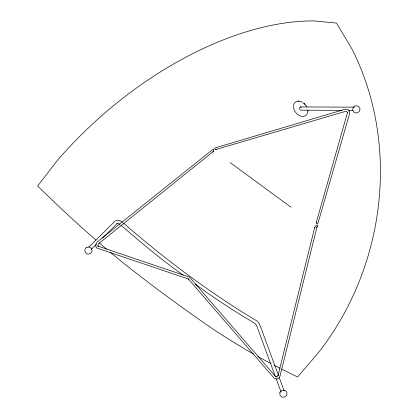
<?xml version="1.0" encoding="UTF-8"?>
<svg xmlns="http://www.w3.org/2000/svg" width="418" height="418" viewBox="0 0 418 418"><rect width="100%" height="100%" fill="white"/><g stroke="black" fill="none" stroke-linecap="round" stroke-linejoin="round"><path stroke-width="0.63" d="M275.76 376.775L189.469 277.118L97.671 246.019L98.204 246.521L97.979 244.891L98.627 243.694L213.457 151.347L213.985 148.975L211.539 150.454L97.19 242.038L95.926 244.378L95.879 246.892L96.898 248.057L188.319 278.958L274.182 378.227C276.335 379.957 279.746 378.52 280.076 375.813L317.481 224.968L315.313 226.133L314.749 227.24L277.96 375.876L278.085 375.458L277.327 376.576L275.937 376.858L276.235 376.994L275.347 376.581M316.269 222.522L347.63 112.045L347.724 112.541L346.815 111.58L345.43 111.387L215.892 149.498L215.26 149.31L214.784 148.014L345.096 109.25C347.426 108.732 350.148 110.65 349.725 113.179L317.837 223.677L317.398 224.017L316.28 223.202L316.269 222.522L316.729 222.157M316.698 227.658L317.215 226.608M88.83 247.132L114.966 221.153C117.38 219.842 120.645 220.432 122.573 222.366M91.218 249.332L96.26 244.321M102.676 237.941L116.888 223.813L117.73 223.499L116.847 223.63L118.947 223.797L120.029 224.341M354.422 107.154L300.349 106.945L299.554 107.619L299.513 108.847L300.234 109.908L301.336 110.185L342.018 110.342M215.892 149.498L216.341 149.153M212.407 152.095L213.457 151.347M348.476 110.368L352.996 110.389M298.332 101.004L301.091 101.48M300.349 106.945L301.456 107.222M280.003 368.227L278.863 367.662A278.55 64.957 39.7 0 1 274.417 365.4M281.711 369.073L297.637 376.973L318.448 352.625A261.088 227.883 -75.6 0 0 351.878 48.843L336.464 23.063L313.824 20.9A260.999 146.833 -41 0 0 57.036 160.852L37.583 186.036L57.491 205.123A278.55 64.957 39.7 0 0 95.936 240.021M187.907 278.696L188.952 279.454M195.196 283.989C214.293 298.374 234.467 311.253 255.017 323.454L256.495 325.382L257.331 327.487L275.519 376.947M230.114 162.529L291.038 207.26M183.256 275.248C161.573 259.745 141.085 242.665 120.99 225.171M123.561 223.212C165.392 259.494 209.857 292.929 257.462 321.285L258.637 322.591L260.372 326.239L278.341 375.092M303.808 103.042L306.07 105.461M279.234 377.527L284.162 390.914M276.193 378.771L281.115 392.162M314.749 227.24L314.958 228.087M307.805 110.133L307.982 111.308M271.031 363.639A278.55 64.957 39.7 0 1 257.807 356.465M253.433 353.994A278.55 64.957 39.7 0 1 215.719 330.92C184.202 309.461 153.495 286.826 123.545 263.241A278.55 64.957 39.7 0 1 110.127 252.138M106.679 249.227A278.55 64.957 39.7 0 1 99.338 242.962M307.752 111.491A8.506 6.108 51 0 1 300.903 116.194A8.506 6.108 51 0 1 293.499 107.332A8.506 6.108 51 0 1 299.183 101.24M301.42 101.887A8.506 6.108 51 0 1 302.533 102.483M303.583 103.225A8.506 6.108 51 0 1 304.795 104.348M305.845 105.644A8.506 6.108 51 0 1 306.54 106.768M279.914 392.267L279.919 395.162L281.925 397.1L284.804 397.063L286.863 395.078L286.863 392.183L284.851 390.245L281.978 390.281L279.914 392.267M353.356 107.144L352.578 109.835L354.02 112.343L356.794 113.022L359.302 111.606L360.081 108.915L358.634 106.412L355.864 105.728L353.356 107.144M86.192 247.644L84.723 250.063L85.471 252.859L87.942 254.212L90.732 253.46L92.2 251.04L91.453 248.245L88.982 246.892L86.192 247.644"/></g></svg>
